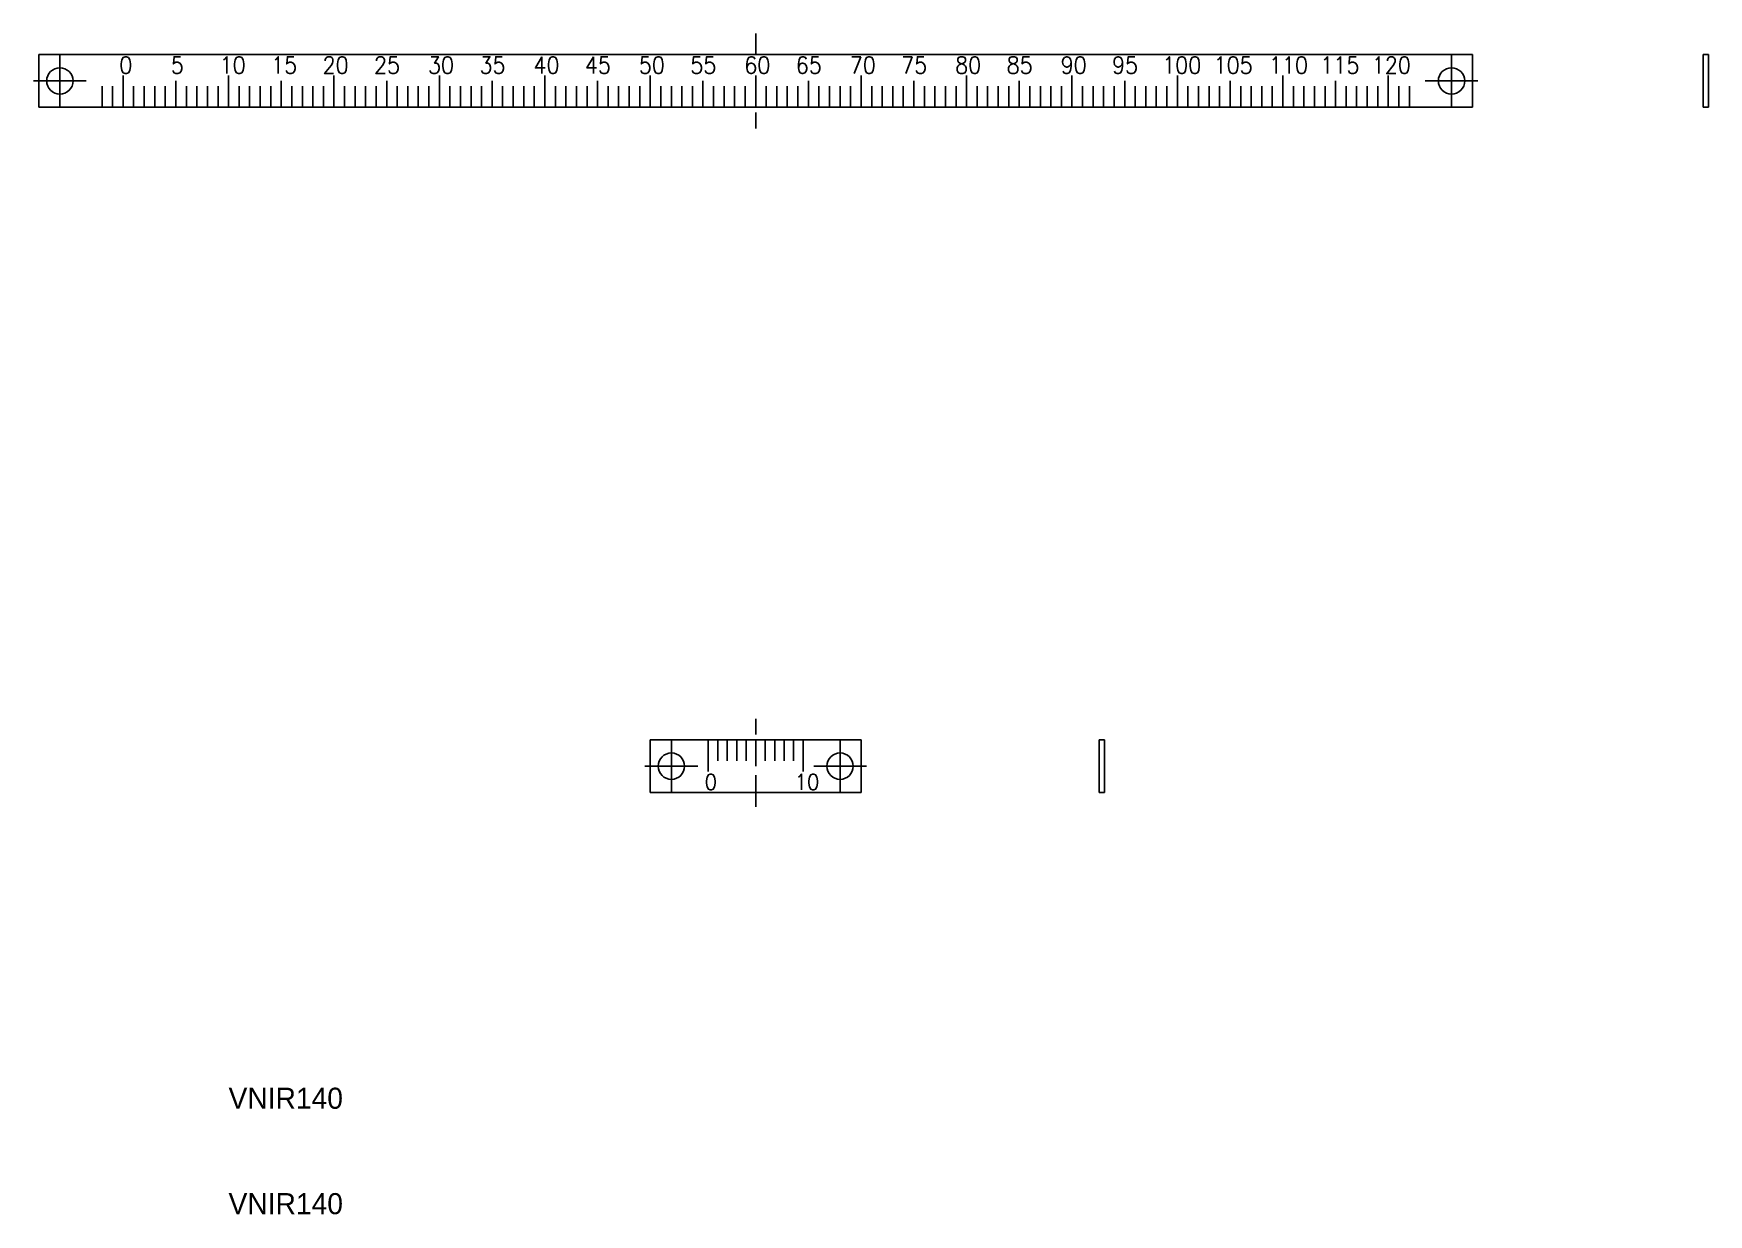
# Model space of a CAD drawing. Extents: x -9 to 150, y 10 to 122.
import ezdxf

# ---------------------------------------------------------------- set-up
doc = ezdxf.new("R2010")
doc.units = 0
doc.linetypes.add('CENTER', pattern=[50.8, 31.75, -6.35, 6.35, -6.35])
doc.layers.get('0').update_dxf_attribs({"linetype": 'CONTINUOUS'})
doc.layers.add('CENTER', color=1, linetype='CENTER')
doc.styles.add('CONVERTER_1', font='txt.shx', dxfattribs={"width": 0.9})

# ---------------------------------------------------------------- blocks, each defined once
blk = doc.blocks.new('*U13')
at = {"color": 7, "linetype": 'CONTINUOUS', "style": 'CONVERTER_1', "width": 0.9}
blk.add_text('10', height=1.5, dxfattribs=at).set_placement((63.7125, 50.25))
blk = doc.blocks.new('*U14')
at = {"color": 7, "linetype": 'CONTINUOUS', "style": 'CONVERTER_1', "width": 0.9}
blk.add_text('0', height=1.5, dxfattribs=at).set_placement((55.1625, 50.25))
blk = doc.blocks.new('*U15')
at = {"color": 7, "linetype": 'CONTINUOUS', "style": 'CONVERTER_1', "width": 0.9}
blk.add_text('5', height=1.6, dxfattribs=at).set_placement((4.52, 118.2))
blk = doc.blocks.new('*U16')
at = {"color": 7, "linetype": 'CONTINUOUS', "style": 'CONVERTER_1', "width": 0.9}
blk.add_text('0', height=1.6, dxfattribs=at).set_placement((-0.36, 118.2))
blk = doc.blocks.new('*U17')
at = {"color": 7, "linetype": 'CONTINUOUS', "style": 'CONVERTER_1', "width": 0.9}
blk.add_text('10', height=1.6, dxfattribs=at).set_placement((9.16, 118.2))
blk = doc.blocks.new('*U18')
at = {"color": 7, "linetype": 'CONTINUOUS', "style": 'CONVERTER_1', "width": 0.9}
blk.add_text('15', height=1.6, dxfattribs=at).set_placement((14.04, 118.2))
blk = doc.blocks.new('*U19')
at = {"color": 7, "linetype": 'CONTINUOUS', "style": 'CONVERTER_1', "width": 0.9}
blk.add_text('25', height=1.6, dxfattribs=at).set_placement((23.8, 118.2))
blk = doc.blocks.new('*U20')
at = {"color": 7, "linetype": 'CONTINUOUS', "style": 'CONVERTER_1', "width": 0.9}
blk.add_text('20', height=1.6, dxfattribs=at).set_placement((18.92, 118.2))
blk = doc.blocks.new('*U21')
at = {"color": 7, "linetype": 'CONTINUOUS', "style": 'CONVERTER_1', "width": 0.9}
blk.add_text('60', height=1.6, dxfattribs=at).set_placement((58.92, 118.2))
blk = doc.blocks.new('*U22')
at = {"color": 7, "linetype": 'CONTINUOUS', "style": 'CONVERTER_1', "width": 0.9}
blk.add_text('40', height=1.6, dxfattribs=at).set_placement((38.92, 118.2))
blk = doc.blocks.new('*U23')
at = {"color": 7, "linetype": 'CONTINUOUS', "style": 'CONVERTER_1', "width": 0.9}
blk.add_text('55', height=1.6, dxfattribs=at).set_placement((53.8, 118.2))
blk = doc.blocks.new('*U24')
at = {"color": 7, "linetype": 'CONTINUOUS', "style": 'CONVERTER_1', "width": 0.9}
blk.add_text('45', height=1.6, dxfattribs=at).set_placement((43.8, 118.2))
blk = doc.blocks.new('*U25')
at = {"color": 7, "linetype": 'CONTINUOUS', "style": 'CONVERTER_1', "width": 0.9}
blk.add_text('50', height=1.6, dxfattribs=at).set_placement((48.92, 118.2))
blk = doc.blocks.new('*U26')
at = {"color": 7, "linetype": 'CONTINUOUS', "style": 'CONVERTER_1', "width": 0.9}
blk.add_text('65', height=1.6, dxfattribs=at).set_placement((63.8, 118.2))
blk = doc.blocks.new('*U27')
at = {"color": 7, "linetype": 'CONTINUOUS', "style": 'CONVERTER_1', "width": 0.9}
blk.add_text('70', height=1.6, dxfattribs=at).set_placement((68.92, 118.2))
blk = doc.blocks.new('*U28')
at = {"color": 7, "linetype": 'CONTINUOUS', "style": 'CONVERTER_1', "width": 0.9}
blk.add_text('35', height=1.6, dxfattribs=at).set_placement((33.8, 118.2))
blk = doc.blocks.new('*U29')
at = {"color": 7, "linetype": 'CONTINUOUS', "style": 'CONVERTER_1', "width": 0.9}
blk.add_text('30', height=1.6, dxfattribs=at).set_placement((28.92, 118.2))
blk = doc.blocks.new('*U30')
at = {"color": 7, "linetype": 'CONTINUOUS', "style": 'CONVERTER_1', "width": 0.9}
blk.add_text('75', height=1.6, dxfattribs=at).set_placement((73.8, 118.2))
blk = doc.blocks.new('*U31')
at = {"color": 7, "linetype": 'CONTINUOUS', "style": 'CONVERTER_1', "width": 0.9}
blk.add_text('80', height=1.6, dxfattribs=at).set_placement((78.92, 118.2))
blk = doc.blocks.new('*U32')
at = {"color": 7, "linetype": 'CONTINUOUS', "style": 'CONVERTER_1', "width": 0.9}
blk.add_text('85', height=1.6, dxfattribs=at).set_placement((83.8, 118.2))
blk = doc.blocks.new('*U33')
at = {"color": 7, "linetype": 'CONTINUOUS', "style": 'CONVERTER_1', "width": 0.9}
blk.add_text('90', height=1.6, dxfattribs=at).set_placement((88.92, 118.2))
blk = doc.blocks.new('*U34')
at = {"color": 7, "linetype": 'CONTINUOUS', "style": 'CONVERTER_1', "width": 0.9}
blk.add_text('100', height=1.6, dxfattribs=at).set_placement((98.56, 118.2))
blk = doc.blocks.new('*U35')
at = {"color": 7, "linetype": 'CONTINUOUS', "style": 'CONVERTER_1', "width": 0.9}
blk.add_text('95', height=1.6, dxfattribs=at).set_placement((93.8, 118.2))
blk = doc.blocks.new('*U36')
at = {"color": 7, "linetype": 'CONTINUOUS', "style": 'CONVERTER_1', "width": 0.9}
blk.add_text('110', height=1.6, dxfattribs=at).set_placement((108.68, 118.2))
blk = doc.blocks.new('*U37')
at = {"color": 7, "linetype": 'CONTINUOUS', "style": 'CONVERTER_1', "width": 0.9}
blk.add_text('105', height=1.6, dxfattribs=at).set_placement((103.44, 118.2))
blk = doc.blocks.new('*U38')
at = {"color": 7, "linetype": 'CONTINUOUS', "style": 'CONVERTER_1', "width": 0.9}
blk.add_text('120', height=1.6, dxfattribs=at).set_placement((118.44, 118.2))
blk = doc.blocks.new('*U39')
at = {"color": 7, "linetype": 'CONTINUOUS', "style": 'CONVERTER_1', "width": 0.9}
blk.add_text('115', height=1.6, dxfattribs=at).set_placement((113.56, 118.2))

msp = doc.modelspace()

# ---------------------------------------------------------------- linework, layer by layer
at = {"color": 7, "linetype": 'CONTINUOUS'}
for p, q in [((-8, 120), (-8, 115)), ((60, 120), (-8, 120)), ((128, 120), (60, 120)), ((128, 115), (128, 120)), ((149.87, 115), (149.87, 120)), ((149.87, 120), (150.37, 120)), ((150.37, 120), (150.37, 115)), ((60, 115), (-8, 115)), ((128, 115), (60, 115)), ((150.37, 115), (149.87, 115)), ((70, 55), (50, 55)), ((50, 50), (50, 55)), ((55, 55), (50, 55)), ((70, 55), (70, 50)), ((92.57, 50), (92.57, 55)), ((92.57, 55), (93.07, 55)), ((93.07, 55), (93.07, 50)), ((61.28, 50), (50, 50)), ((70, 50), (61.28, 50)), ((93.07, 50), (92.57, 50))]:
    msp.add_line(p, q, dxfattribs=at)
at = {"color": 3, "linetype": 'CONTINUOUS'}
for p, q in [((0, 118), (0, 115)), ((10, 118), (10, 115)), ((20, 118), (20, 115)), ((30, 118), (30, 115)), ((40, 118), (40, 115)), ((50, 118), (50, 115)), ((60, 115), (60, 118)), ((70, 115), (70, 118)), ((80, 115), (80, 118)), ((90, 115), (90, 118)), ((100, 115), (100, 118)), ((110, 115), (110, 118)), ((120, 115), (120, 118)), ((-2, 117), (-2, 115)), ((-1, 117), (-1, 115)), ((1, 117), (1, 115)), ((2, 117), (2, 115)), ((3, 117), (3, 115)), ((4, 117), (4, 115)), ((5, 117.5), (5, 115)), ((6, 117), (6, 115)), ((7, 117), (7, 115)), ((8, 117), (8, 115)), ((9, 117), (9, 115)), ((11, 117), (11, 115)), ((12, 117), (12, 115)), ((13, 117), (13, 115)), ((14, 117), (14, 115)), ((15, 117.5), (15, 115)), ((16, 117), (16, 115)), ((17, 117), (17, 115)), ((18, 117), (18, 115)), ((19, 117), (19, 115)), ((21, 117), (21, 115)), ((22, 117), (22, 115)), ((23, 117), (23, 115)), ((24, 117), (24, 115)), ((25, 117.5), (25, 115)), ((26, 117), (26, 115)), ((27, 117), (27, 115)), ((28, 117), (28, 115)), ((29, 117), (29, 115)), ((31, 117), (31, 115)), ((32, 117), (32, 115)), ((33, 117), (33, 115)), ((34, 117), (34, 115)), ((35, 117.5), (35, 115)), ((36, 117), (36, 115)), ((37, 117), (37, 115)), ((38, 117), (38, 115)), ((39, 117), (39, 115)), ((41, 117), (41, 115)), ((42, 117), (42, 115)), ((43, 117), (43, 115)), ((44, 117), (44, 115)), ((45, 117.5), (45, 115)), ((46, 117), (46, 115)), ((47, 117), (47, 115)), ((48, 117), (48, 115)), ((49, 117), (49, 115)), ((51, 117), (51, 115)), ((52, 115), (52, 117)), ((53, 115), (53, 117)), ((54, 115), (54, 117)), ((55, 115), (55, 117.5)), ((56, 115), (56, 117)), ((57, 115), (57, 117)), ((58, 115), (58, 117)), ((59, 115), (59, 117)), ((61, 115), (61, 117)), ((62, 115), (62, 117)), ((63, 115), (63, 117)), ((64, 115), (64, 117)), ((65, 115), (65, 117.5)), ((66, 117), (66, 115)), ((67, 117), (67, 115)), ((68, 117), (68, 115)), ((69, 117), (69, 115)), ((71, 115), (71, 117)), ((72, 115), (72, 117)), ((73, 115), (73, 117)), ((74, 115), (74, 117)), ((75, 115), (75, 117.5)), ((76, 117), (76, 115)), ((77, 117), (77, 115)), ((78, 117), (78, 115)), ((79, 117), (79, 115)), ((81, 115), (81, 117)), ((82, 115), (82, 117)), ((83, 115), (83, 117)), ((84, 115), (84, 117)), ((85, 115), (85, 117.5)), ((86, 117), (86, 115)), ((87, 117), (87, 115)), ((88, 117), (88, 115)), ((89, 117), (89, 115)), ((91, 115), (91, 117)), ((92, 115), (92, 117)), ((93, 115), (93, 117)), ((94, 115), (94, 117)), ((95, 115), (95, 117.5)), ((96, 117), (96, 115)), ((97, 117), (97, 115)), ((98, 117), (98, 115)), ((99, 117), (99, 115)), ((101, 115), (101, 117)), ((102, 115), (102, 117)), ((103, 115), (103, 117)), ((104, 115), (104, 117)), ((105, 115), (105, 117.5)), ((106, 117), (106, 115)), ((107, 117), (107, 115)), ((108, 117), (108, 115)), ((109, 117), (109, 115)), ((111, 115), (111, 117)), ((112, 115), (112, 117)), ((113, 115), (113, 117)), ((114, 115), (114, 117)), ((115, 115), (115, 117.5)), ((116, 117), (116, 115)), ((117, 117), (117, 115)), ((118, 117), (118, 115)), ((119, 117), (119, 115)), ((121, 115), (121, 117)), ((122, 115), (122, 117)), ((55.5, 52), (55.5, 55)), ((56.4, 55), (56.4, 53)), ((57.3, 55), (57.3, 53)), ((58.2, 55), (58.2, 53)), ((59.1, 55), (59.1, 53)), ((60, 55), (60, 52.5)), ((60.9, 55), (60.9, 53)), ((61.8, 53), (61.8, 55)), ((62.7, 55), (62.7, 53)), ((63.6, 53), (63.6, 55)), ((64.5, 52), (64.5, 55))]:
    msp.add_line(p, q, dxfattribs=at)
at = {"color": 7, "linetype": 'CONTINUOUS'}
for centre in [(-6, 117.5), (126, 117.5), (52, 52.5), (68, 52.5)]:
    msp.add_circle(centre, 1.25, dxfattribs=at)
at = {"layer": 'CENTER', "color": 1, "linetype": 'CENTER'}
for p, q in [((60, 122), (60, 120)), ((-6, 120), (-6, 115)), ((126, 115), (126, 120)), ((-8.5, 117.5), (-3.5, 117.5)), ((123.5, 117.5), (128.5, 117.5)), ((60, 114.5), (60, 113)), ((60, 55.5), (60, 57)), ((52, 55), (52, 50)), ((68, 50), (68, 55)), ((49.5, 52.5), (53.25, 52.5)), ((53.25, 52.5), (54.5, 52.5)), ((65.5, 52.5), (69.25, 52.5)), ((69.25, 52.5), (70.5, 52.5)), ((60, 51.64), (60, 48.64))]:
    msp.add_line(p, q, dxfattribs=at)

# ---------------------------------------------------------------- block references
at = {"color": 7, "linetype": 'CONTINUOUS'}
for name in ['*U16', '*U15', '*U17', '*U18', '*U20', '*U19', '*U29', '*U28', '*U22', '*U24', '*U25', '*U23', '*U21', '*U26', '*U27', '*U30', '*U31', '*U32', '*U33', '*U35', '*U34', '*U37', '*U36', '*U39', '*U38', '*U14', '*U13']:
    msp.add_blockref(name, (0, 0), dxfattribs=at)

# ---------------------------------------------------------------- texts
for p in [(10, 20), (10, 10)]:
    msp.add_text('VNIR140', height=2, dxfattribs=at).set_placement(p)

doc.saveas('drawing.dxf')
